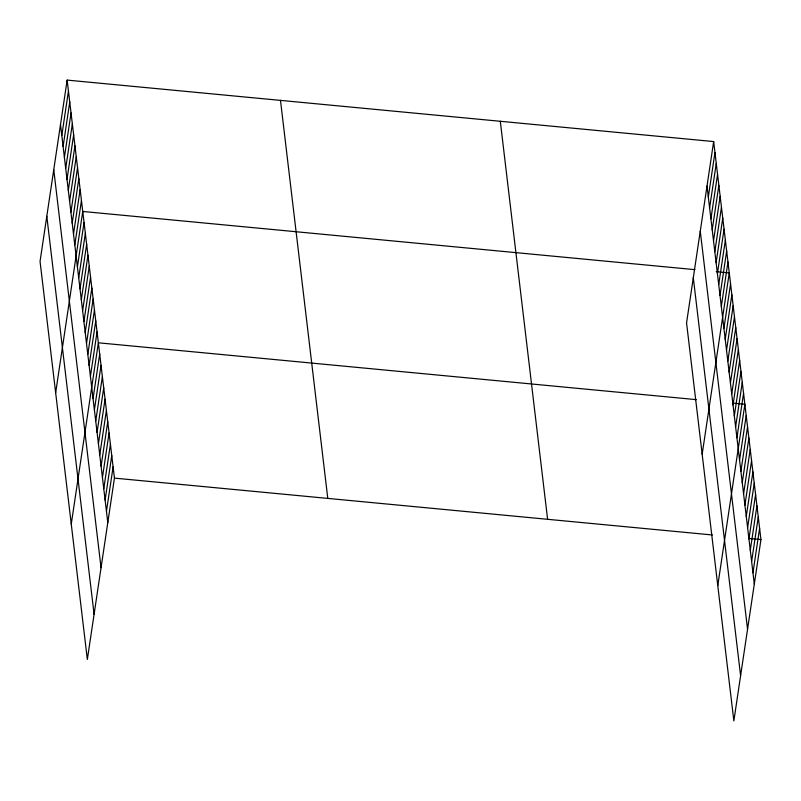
<?xml version="1.0" encoding="UTF-8"?>
<svg xmlns="http://www.w3.org/2000/svg" width="801" height="801" viewBox="0 0 801 801"><rect width="100%" height="100%" fill="white"/><g stroke="black" fill="none" stroke-linecap="round" stroke-linejoin="round"><path stroke-width="1.2" d="M67.144 80.1L40.05 261.416L87.339 659.433L114.443 478.117L67.144 80.1L713.661 141.567L760.95 539.584L733.856 720.9L686.557 322.883L713.661 141.567M61.797 135.529L68.445 91.054M63.099 146.473L69.747 101.997M64.4 157.417L71.049 112.941M65.702 168.36L72.35 123.885M67.004 179.314L73.652 134.828M68.305 190.258L74.954 145.782M69.607 201.201L76.255 156.726M70.909 212.145L77.547 167.669M72.2 223.089L78.848 178.613M73.502 234.032L80.15 189.557M74.803 244.986L81.452 200.5M55.659 392.76L82.753 211.454L694.888 269.647M77.407 266.873L84.055 222.398M78.708 277.817L85.357 233.341M80.01 288.76L86.658 244.285M81.312 299.714L87.96 255.229M82.613 310.658L89.261 266.182M83.915 321.601L90.553 277.126M85.206 332.545L91.855 288.07M86.508 343.489L93.156 299.013M87.81 354.432L94.458 309.957M89.111 365.386L95.76 320.901M90.413 376.33L97.061 331.854M71.259 524.104L98.363 342.798L696.279 399.639M93.056 398.548L99.704 354.072M94.398 409.832L101.036 365.346M95.73 421.106L102.378 376.63M97.071 432.38L103.719 387.904M98.413 443.664L105.061 399.178M99.755 454.938L106.403 410.462M101.096 466.212L107.745 421.737M102.438 477.486L109.076 433.011M103.77 488.77L110.418 444.295M105.111 500.044L111.76 455.569M106.453 511.318L113.101 466.843M708.314 196.996L714.953 152.51M709.606 207.94L716.254 163.464M710.908 218.883L717.556 174.408M712.209 229.827L718.857 185.351M713.511 240.771L720.159 196.295M714.812 251.724L721.461 207.239M716.114 262.668L722.762 218.192M717.416 273.612L724.064 229.136M718.717 284.555L725.366 240.08M720.019 295.499L726.667 251.023M721.321 306.443L727.959 261.967M702.167 454.227L729.26 272.911L716.224 271.679M723.914 328.34L730.562 283.864M725.215 339.284L731.864 294.808M726.517 350.227L733.165 305.752M727.819 361.171L734.467 316.695M729.12 372.125L735.769 327.639M730.422 383.068L737.07 338.583M731.724 394.012L738.372 349.536M733.025 404.956L739.663 360.48M734.317 415.899L740.965 371.424M735.618 426.843L742.267 382.367M736.92 437.797L743.568 393.311M717.776 585.571L744.87 404.265L733.015 403.133M739.563 460.014L746.212 415.539M740.905 471.288L747.553 426.813M742.247 482.572L748.895 438.087M743.578 493.847L750.227 449.371M744.92 505.121L751.568 460.645M746.262 516.405L752.91 471.919M747.603 527.679L754.252 483.203M748.945 538.953L755.593 494.477M750.287 550.237L756.935 505.751M751.618 561.511L758.267 517.035M752.96 572.785L759.608 528.31M114.443 478.117L712.349 534.968M749.095 538.462L760.95 539.584M707.013 186.042L754.302 584.059M700.264 231.199L747.553 629.216M693.306 277.727L740.605 675.744M500.305 121.281L547.604 519.298M280.49 100.385L327.789 498.402M60.496 124.586L107.795 522.602M53.747 169.732L101.046 567.749M46.798 216.26L94.087 614.277"/></g></svg>
